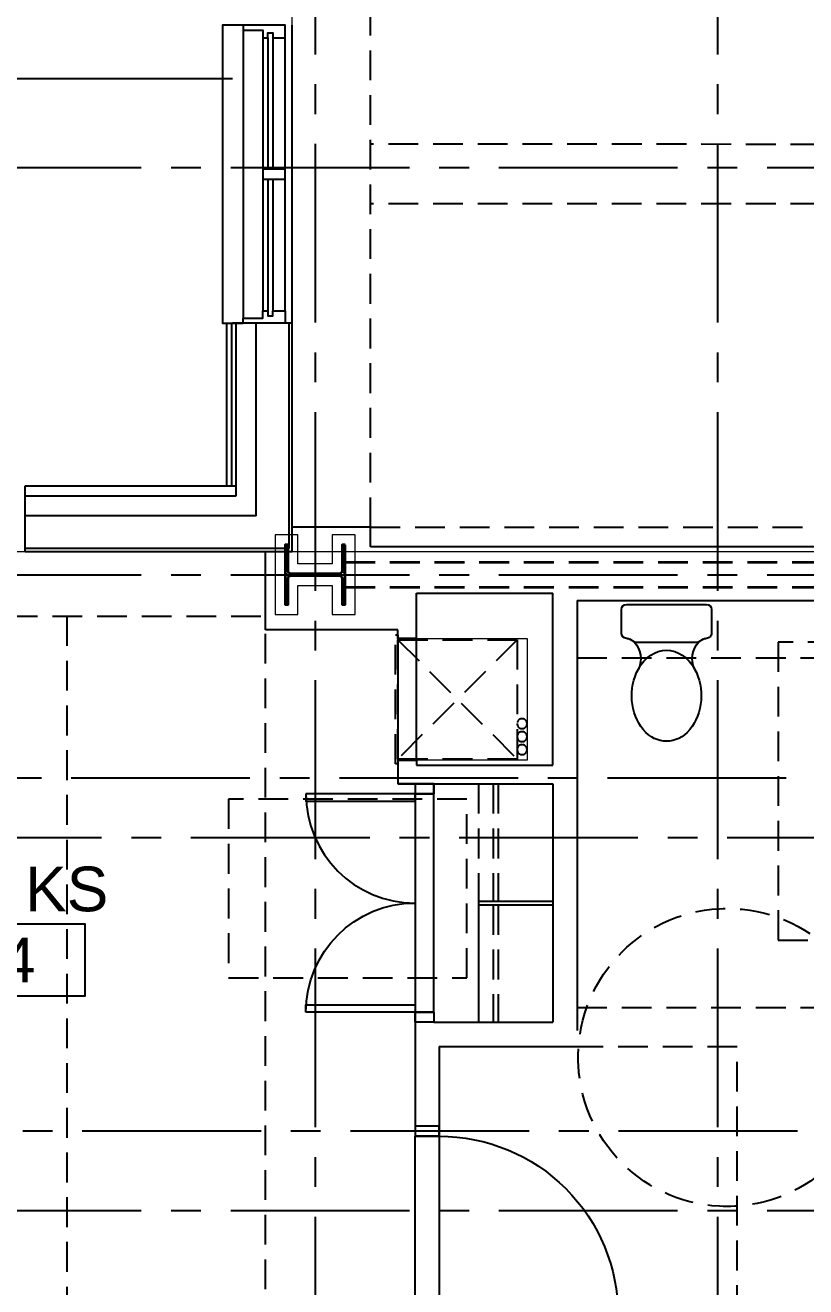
# Model space of a CAD drawing. Header units: inches. Extents: x 12000 to 16048, y 0 to 3185.
# Drawn here: x 13428.6 to 13585.8, y 1305.9 to 1559.9 of the extents above; entities that cross this region are included whole.
import ezdxf
from ezdxf.enums import TextEntityAlignment as Align
from ezdxf.xclip import XClip

# ---------------------------------------------------------------- set-up
doc = ezdxf.new("R2010")
doc.units = ezdxf.units.IN
doc.header["$LTSCALE"] = 48
doc.header["$MEASUREMENT"] = 0
doc.header["$XCLIPFRAME"] = 0
for name, pattern in [('CENTER2', [1.125, 0.75, -0.125, 0.125, -0.125]), ('HIDDEN', [0.375, 0.25, -0.125]), ('HIDDEN2', [0.1875, 0.125, -0.0625]), ('PHANTOM2', [1.25, 0.625, -0.125, 0.125, -0.125, 0.125, -0.125])]:
    doc.linetypes.add(name, pattern=pattern)
for name, color, linetype in [('_0_Objects', 8, 'Continuous'), ('A-Door', 8, 'Continuous'), ('A-Door-Head', 8, 'Continuous'), ('A-Flor-ADA', 8, 'PHANTOM2'), ('A-Flor-Case', 8, 'Continuous'), ('A-Flor-Case-Hidden', 8, 'HIDDEN2'), ('A-Flor-Ovhd', 8, 'HIDDEN2'), ('A-Flor-Pfix', 8, 'Continuous'), ('A-Flor-Soffit', 8, 'HIDDEN2'), ('A-Glaz', 8, 'Continuous'), ('A-Glaz-Sill', 8, 'Continuous'), ('A-Grid(3-32)', 8, 'CENTER2'), ('A-HVAC', 8, 'HIDDEN2'), ('A-Roof-Below', 8, 'Continuous'), ('A-Tag-Rm(3-32)', 8, 'Continuous'), ('A-Wall-Full', 8, 'Continuous'), ('A-Wall-Hatch', 8, 'Continuous')]:
    doc.layers.add(name, color=color, linetype=linetype)
for name, color, linetype, lineweight in [('A-Detl-Hatch', 8, 'Continuous', 18), ('S-Detl-Hatch', 8, 'Continuous', 18), ('S-Detl-Wide', 8, 'Continuous', 35)]:
    doc.layers.add(name, color=color, linetype=linetype, lineweight=lineweight)
doc.layers.add('G-Anno-Nplt', color=8, linetype='Continuous', lineweight=18, plot=False)
doc.styles.get("Standard").update_dxf_attribs({"font": 'arial.ttf'})

# ---------------------------------------------------------------- blocks, each defined once
blk = doc.blocks.new('EXTERIOR WINDOW 3')
at = {"layer": 'A-Glaz'}
for p, q in [((5693, -8445.75), (5693, -8419.25)), ((5694, -8445.75), (5694, -8419.25)), ((5695, -8474.25), (5695, -8419.25)), ((5693, -8474.25), (5693, -8447.75)), ((5694, -8474.25), (5694, -8447.75))]:
    blk.add_line(p, q, dxfattribs=at)
for points in [[(5693, -8419.25), (5690.5, -8419.25), (5690.5, -8416.75), (5699, -8416.75), (5699, -8417.75), (5695, -8417.75), (5695, -8419.25), (5694, -8419.25), (5694, -8418.25), (5693, -8418.25), (5693, -8419.25)], [(5693, -8474.25), (5690.5, -8474.25), (5690.5, -8476.75), (5699, -8476.75), (5699, -8475.75), (5695, -8475.75), (5695, -8474.25), (5694, -8474.25), (5694, -8475.25), (5693, -8475.25), (5693, -8474.25)]]:
    blk.add_lwpolyline(points, dxfattribs=at)
blk.add_lwpolyline([(5690.5, -8445.75), (5690.5, -8447.75), (5695, -8447.75), (5695, -8445.75)], close=True, dxfattribs=at)
at = {"layer": 'A-Glaz-Sill'}
for p, q in [((5689.12, -8416.75), (5689.12, -8476.75)), ((5690.5, -8419.25), (5690.5, -8474.25)), ((5699, -8475.75), (5699, -8417.75))]:
    blk.add_line(p, q, dxfattribs=at)
blk.add_lwpolyline([(5699, -8476.75), (5703.12, -8476.75), (5703.12, -8416.75), (5699, -8416.75)], dxfattribs=at)
blk = doc.blocks.new('2ND FLOOR CORE & SHELL')
at = {"layer": 'A-Roof-Below'}
blk.add_lwpolyline([(8966.25, -8492.88), (9454.87, -8492.88)], dxfattribs=at)
at = {"layer": 'A-Wall-Full'}
for p, q in [((9453.75, -8574.87), (9453.75, -8542.12)), ((9466.87, -8542.12), (9454.87, -8542.12)), ((9466.87, -8588.12), (9466.87, -8542.12)), ((9413.12, -8574.87), (9455.62, -8574.87)), ((9413.12, -8588.12), (9413.12, -8574.87)), ((9466.87, -8588.12), (9413.12, -8588.12))]:
    blk.add_line(p, q, dxfattribs=at)
at = {"layer": 'A-Wall-Hatch'}
for p, q in [((9454.75, -8574.87), (9454.75, -8542.12)), ((9455.62, -8576.87), (9455.62, -8542.12)), ((9459.62, -8580.87), (9459.62, -8542.12)), ((9466.25, -8587.5), (9466.25, -8542.12)), ((9413.12, -8576.87), (9455.62, -8576.87)), ((9459.62, -8580.87), (9413.12, -8580.87)), ((9466.25, -8587.5), (9413.12, -8587.5))]:
    blk.add_line(p, q, dxfattribs=at)
at = {"rotation": 180}
blk.add_blockref('EXTERIOR WINDOW 3', (15156, -16958.88), dxfattribs=at)
blk = doc.blocks.new('*U10')
at = {"layer": 'A-Detl-Hatch'}
h = blk.add_hatch(dxfattribs=at)
h.set_pattern_fill('ANSI32', color=256, scale=6, style=0)
h.set_pattern_definition([(45, (0, -6.06), (-1.591, 1.591), []), (45, (1.0607, -6.06), (-1.591, 1.591), [])])
edge = h.paths.add_edge_path()
edge.add_line((6, -12.12), (6, -11.515))
edge.add_line((6, -11.515), (0.795, -11.515))
edge.add_arc((0.795, -10.915), 0.6, 180, 270, ccw=False)
edge.add_line((0.195, -10.915), (0.195, -1.205))
edge.add_arc((0.795, -1.205), 0.6, 90, 180, ccw=False)
edge.add_line((0.795, -0.605), (6, -0.605))
edge.add_line((6, -0.605), (6, 0))
edge.add_line((6, 0), (-6, 0))
edge.add_line((-6, 0), (-6, -0.605))
edge.add_line((-6, -0.605), (-0.795, -0.605))
edge.add_arc((-0.795, -1.205), 0.6, 0, 90, ccw=False)
edge.add_line((-0.195, -1.205), (-0.195, -10.915))
edge.add_arc((-0.795, -10.915), 0.6, 270, 360, ccw=False)
edge.add_line((-0.795, -11.515), (-6, -11.515))
edge.add_line((-6, -11.515), (-6, -12.12))
edge.add_line((-6, -12.12), (6, -12.12))
at = {"linetype": 'ByBlock'}
blk.add_lwpolyline([(6, -12.12), (6, -11.515), (0.795, -11.515, -0.4142136), (0.195, -10.915), (0.195, -1.205, -0.4142136), (0.795, -0.605), (6, -0.605), (6, 0), (-6, 0), (-6, -0.605), (-0.795, -0.605, -0.4142136), (-0.195, -1.205), (-0.195, -10.915, -0.4142136), (-0.795, -11.515), (-6, -11.515), (-6, -12.12)], format="xyb", close=True, dxfattribs=at)
blk = doc.blocks.new('W12X65')
at = {"layer": 'S-Detl-Hatch'}
blk.add_lwpolyline([(13860.59, -7310.28), (13860.59, -7305.67), (13854.79, -7305.67), (13854.79, -7298.76), (13860.59, -7298.76), (13860.59, -7294.16), (13844.59, -7294.16), (13844.59, -7298.76), (13850.4, -7298.76), (13850.4, -7305.67), (13844.59, -7305.67), (13844.59, -7310.28)], close=True, dxfattribs=at)
at = {"layer": 'S-Detl-Wide'}
blk.add_blockref('*U10', (13852.59, -7296.16), dxfattribs=at)
blk = doc.blocks.new('2ND FLOOR - STRUCTURAL GRID')
at = {"layer": 'A-Grid(3-32)'}
for p, q in [((9471.5, -7426.01), (9471.5, -9409.77)), ((9552.5, -7426.01), (9552.5, -9409.77)), ((8104.5, -8510.75), (11912.5, -8510.75)), ((8104.5, -8592.75), (11912.5, -8592.75)), ((11912.5, -8645.75), (8104.5, -8645.75)), ((8128.61, -8704.75), (11888.38, -8704.75)), ((8104.5, -8720.75), (11912.5, -8720.75))]:
    blk.add_line(p, q, dxfattribs=at)
blk.add_lwpolyline([(11888.38, -8633.75), (8129.44, -8633.75), (8117.37, -8618.94), (8070.12, -8618.94)], dxfattribs=at)
at = {"layer": 'S-Detl-Wide', "linetype": 'HIDDEN2'}
for p, q in [((9477.56, -8590.25), (9725.44, -8590.25)), ((9477.56, -8595.25), (9725.44, -8595.25))]:
    blk.add_line(p, q, dxfattribs=at)
at = {"rotation": 90}
blk.add_blockref('W12X65', (2169.28, -22445.34), dxfattribs=at)
blk = doc.blocks.new('Toiliet American Std Cadet Pro')
for p, q in [((0, 8.06), (0, -8.06)), ((5.84, 9.06), (1, 9.06)), ((6.84, 7.9), (6.84, 8.06)), ((7.53, 6.52), (7, 7.36)), ((7.69, -5.98), (7.69, 5.98)), ((7, -7.36), (7.53, -6.52)), ((1, -9.06), (5.84, -9.06)), ((6.84, -8.06), (6.84, -7.9))]:
    blk.add_line(p, q)
for centre, radius, start, end in [((1, 8.06), 1, 90, 180), ((5.84, 8.06), 1, 0, 90), ((7.84, 7.9), 1, 180, 212.4157), ((6.69, 5.98), 1, 0, 32.4157), ((10.89, 10.1), 4.91, 226.8784, 295.5831), ((7.84, -7.9), 1, 147.5844, 180), ((10.89, -10.1), 4.91, 64.417, 133.1217), ((6.69, -5.98), 1, 327.5844, 0), ((1, -8.06), 1, 180, 270), ((5.84, -8.06), 1, 270, 0)]:
    blk.add_arc(centre, radius, start, end)
for start_param, end_param in [(4.086017, 8.480354), (2.197169, 4.086017)]:
    blk.add_ellipse((18.39, 0), major_axis=(9.17, 0), ratio=0.762999, start_param=start_param, end_param=end_param)
blk = doc.blocks.new('22in door')
blk.add_lwpolyline([(0, -22), (1.5, -22), (1.5, 0), (0, 0)], close=True)
blk.add_arc((0, 0), 22, 270, 0)
blk = doc.blocks.new('36in door')
blk.add_lwpolyline([(-1.5, -36), (0, -36), (0, 0), (-1.5, 0)], close=True)
blk.add_arc((0, 0), 36, 180, 270)
blk = doc.blocks.new('HVAC UNIT NICHE')
at = {"layer": 'A-Door-Head'}
blk.add_lwpolyline([(4, 0), (28.5, 0), (28.5, -3.75), (4, -3.75)], close=True, dxfattribs=at)
at = {"layer": 'A-HVAC'}
for p, q in [((4.25, 0), (28.25, -24)), ((4.25, -24), (28.25, 0))]:
    blk.add_line(p, q, dxfattribs=at)
for points in [[(3.25, 0), (29.25, 0), (29.25, 0.5), (3.25, 0.5)], [(4.25, -24), (28.25, -24), (28.25, 0), (4.25, 0)]]:
    blk.add_lwpolyline(points, close=True, dxfattribs=at)
for centre in [(21.13, -25), (23.75, -25), (26.36, -25)]:
    blk.add_circle(centre, 1, dxfattribs=at)
at = {"layer": 'A-Wall-Full'}
for p, q in [((4, 0), (0, 0)), ((4, -3.75), (4, 0)), ((28.5, 0), (33.25, 0)), ((28.5, -3.75), (28.5, 0)), ((33.25, 0), (33.25, -26)), ((4, -3.75), (0, -3.75)), ((28.5, -3.75), (29.5, -3.75)), ((29.5, -3.75), (29.5, -26))]:
    blk.add_line(p, q, dxfattribs=at)
at = {"layer": 'G-Anno-Nplt'}
blk.add_lwpolyline([(4, 0), (4, -26), (28.5, -26), (28.5, 0)], close=True, dxfattribs=at)
blk = doc.blocks.new('ADA STUDIO BATH')
at = {"layer": 'A-Door'}
for points in [[(30.12, -48.75), (33.87, -48.75), (33.87, -46.75), (30.12, -46.75)], [(30.12, -92.75), (33.87, -92.75), (33.87, -94.75), (30.12, -94.75)], [(30.12, -115.7), (30.12, -117.7), (35, -117.7), (35, -115.7)]]:
    blk.add_lwpolyline(points, close=True, dxfattribs=at)
at = {"layer": 'A-Door-Head'}
for points in [[(30.12, -92.75), (33.87, -92.75), (33.87, -48.75), (30.12, -48.75)], [(30.12, -153.7), (30.12, -117.7), (35, -117.7), (35, -153.7)]]:
    blk.add_lwpolyline(points, close=True, dxfattribs=at)
at = {"layer": 'A-Flor-ADA', "linetype": 'HIDDEN2'}
for points in [[(133.23, -78.21), (133.23, -18.21), (103.23, -18.21), (103.23, -78.21)], [(122.75, -91.77), (122.75, -21.46), (62.75, -21.46), (62.75, -91.77)], [(-7.43, -49.84), (-7.43, -85.84), (40.57, -85.84), (40.57, -49.84)], [(35, -153.7), (95, -153.7), (95, -99.7), (35, -99.7)]]:
    blk.add_lwpolyline(points, close=True, dxfattribs=at)
blk.add_circle((92.96, -101.85), 30, dxfattribs=at)
at = {"layer": 'A-Flor-Case'}
for p, q in [((42.87, -70.38), (42.87, -94.75)), ((42.87, -70.38), (57.87, -70.38)), ((42.87, -71.13), (57.87, -71.13))]:
    blk.add_line(p, q, dxfattribs=at)
at = {"layer": 'A-Flor-Case-Hidden'}
for p, q in [((45.87, -71.13), (45.87, -94.75)), ((46.87, -71.13), (46.87, -94.75))]:
    blk.add_line(p, q, dxfattribs=at)
at = {"layer": 'A-Flor-Ovhd'}
for p, q in [((42.87, -46.75), (42.87, -70.38)), ((45.87, -46.75), (45.87, -70.38)), ((46.87, -46.75), (46.87, -70.38))]:
    blk.add_line(p, q, dxfattribs=at)
at = {"layer": 'A-Wall-Full'}
for p, q in [((0, -15.75), (0, 0)), ((30.42, -8.38), (57.87, -8.38)), ((30.42, -15.86), (30.42, -8.38)), ((57.87, -43), (57.87, -8.38)), ((62.75, -9.87), (129.83, -9.87)), ((62.75, -9.87), (62.75, -96.42)), ((26.67, -15.75), (0, -15.75)), ((52.67, -43), (57.87, -43)), ((30.12, -46.75), (26.67, -46.75)), ((33.87, -46.75), (57.87, -46.75)), ((33.87, -46.75), (33.87, -48.75)), ((57.87, -46.75), (57.87, -94.75)), ((33.87, -48.75), (30.12, -48.75)), ((30.12, -92.75), (30.12, -117.7)), ((33.87, -92.75), (30.12, -92.75)), ((33.87, -92.75), (33.87, -94.75)), ((33.87, -94.75), (57.87, -94.75)), ((35, -99.63), (62.75, -99.63)), ((35, -99.63), (35, -117.7)), ((35, -117.7), (30.12, -117.7))]:
    blk.add_line(p, q, dxfattribs=at)
ref = blk.add_blockref('HVAC UNIT NICHE', (26.67, -13.5), dxfattribs=dict(xscale=-1, rotation=90))
XClip(ref).set_block_clipping_path([(2.25, -31.2055830098), (37.25, 1.5796836048)])
at = {"layer": 'A-Door', "rotation": 270}
blk.add_blockref('22in door', (30.12, -48.75), dxfattribs=at)
at = {"layer": 'A-Door', "extrusion": (0, 0, -1), "zscale": -1}
for name, p, rotation in [('22in door', (-30.12, -92.75), 90), ('36in door', (-35, -153.7), 270)]:
    blk.add_blockref(name, p, dxfattribs=dict(at, rotation=rotation))
at = {"layer": 'A-Flor-Pfix', "extrusion": (0, 0, -1), "zscale": -0.9999999999999991, "rotation": 270.0001459485158}
blk.add_blockref('Toiliet American Std Cadet Pro', (-80.75, -10.62), dxfattribs=at)
blk = doc.blocks.new('ADA King Studio')
at = {"layer": 'A-Flor-Soffit'}
for p, q in [((9.1, 267.64), (133.01, 267.64)), ((93, 267.64), (93, 124.38)), ((133.01, 78.11), (133.01, 264.88))]:
    blk.add_line(p, q, dxfattribs=at)
at = {"layer": 'G-Anno-Nplt'}
blk.add_line((9.1, 280.63), (301.78, 280.63), dxfattribs=at)
blk.add_blockref('ADA STUDIO BATH', (133.01, 280.63))
blk = doc.blocks.new('Rm Tag')
blk.add_lwpolyline([(-0.2124, 0.0759), (0.2124, 0.0759), (0.2124, -0.0759), (-0.2124, -0.0759)], close=True)
for p in [(0, 0.2858), (0, 0.1493), (0, 0)]:
    blk.add_attdef('XXX', text='', height=0.0938).set_placement(p, align=Align.MIDDLE_CENTER)
blk = doc.blocks.new('King Studio 2 -40')
at = {"layer": 'A-Flor-Soffit'}
for p, q in [((9.56, 264.88), (195, 264.78)), ((9.56, 264.88), (9.56, 147.25)), ((74.63, 147.25), (74.68, 264.84)), ((86.62, 147.24), (86.68, 264.84))]:
    blk.add_line(p, q, dxfattribs=at)
at = {"layer": 'A-Wall-Full'}
for p, q in [((9.56, 264.88), (9.56, 280.63)), ((5.63, 264.88), (9.56, 264.88)), ((5.63, 147.25), (5.63, 264.88))]:
    blk.add_line(p, q, dxfattribs=at)
at = {"layer": 'G-Anno-Nplt'}
blk.add_line((9.56, 280.63), (215.63, 280.63), dxfattribs=at)

msp = doc.modelspace()

# ---------------------------------------------------------------- block references
at = {"layer": '_0_Objects', "linetype": 'HIDDEN'}
msp.add_blockref('2ND FLOOR - STRUCTURAL GRID', (4015.5006, 10042.0072), dxfattribs=at)
at = {"layer": '_0_Objects'}
for name, p in [('2ND FLOOR CORE & SHELL', (4015.5006, 10042.0072)), ('ADA King Studio', (13344, 1173.2653))]:
    msp.add_blockref(name, p, dxfattribs=at)
at = {"layer": '_0_Objects', "rotation": 90}
msp.add_blockref('King Studio 2 -40', (13763, 1449.2572), dxfattribs=at)
at = {"layer": 'A-Tag-Rm(3-32)'}
ref = msp.add_blockref('Rm Tag', (13420.215, 1371.6507), dxfattribs=dict(at, xscale=96, yscale=96, zscale=96))
ref.add_attrib('XXX', 'ACC. KS', dxfattribs={"layer": '0', "height": 9}).set_placement((13420.215, 1385.9816), align=Align.MIDDLE_CENTER)
ref.add_attrib('XXX', '214', dxfattribs={"layer": '0', "height": 9}).set_placement((13420.215, 1371.6507), align=Align.MIDDLE_CENTER)

doc.saveas('drawing.dxf')
